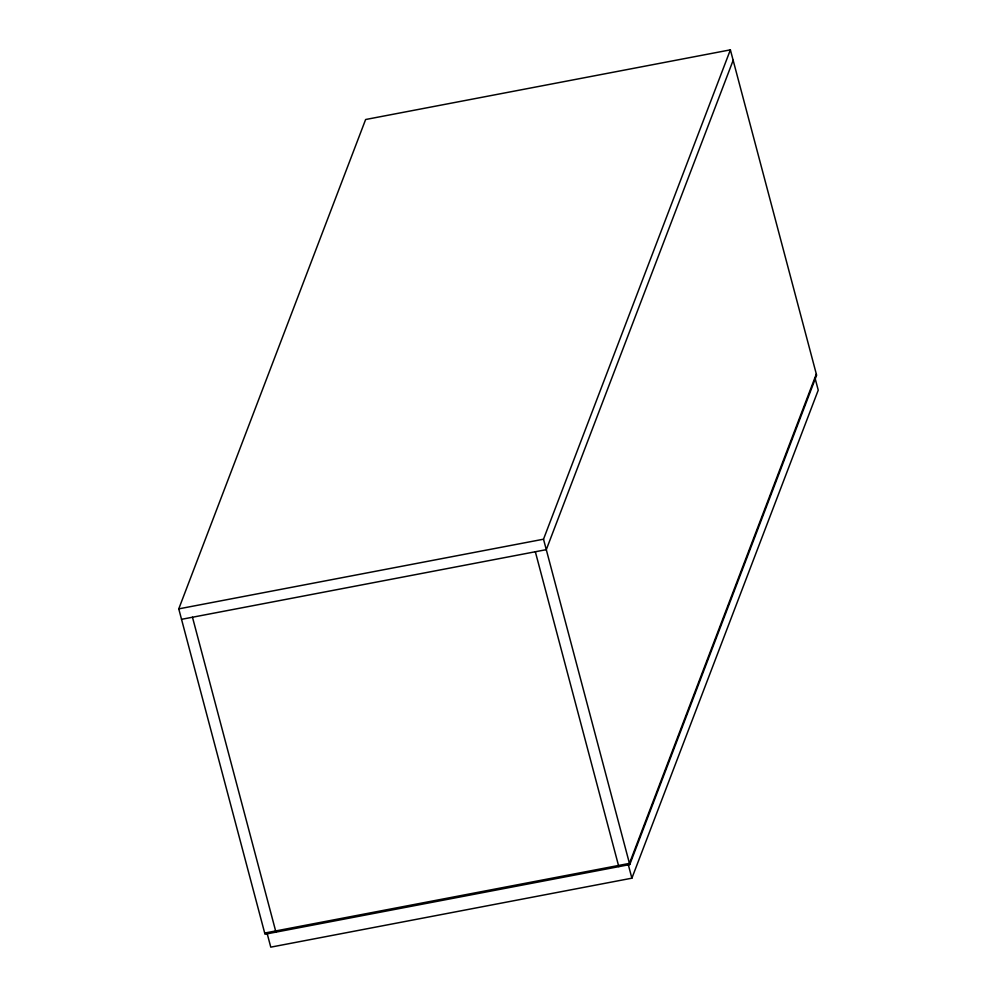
<?xml version="1.0" encoding="UTF-8"?>
<svg xmlns="http://www.w3.org/2000/svg" width="997" height="997" viewBox="0 0 997 997"><rect width="100%" height="100%" fill="white"/><g stroke="black" fill="none" stroke-linecap="round" stroke-linejoin="round"><path stroke-width="1.5" d="M178.762 608.868L365.625 119.515L730.377 49.85L816.63 375.208L629.755 864.561L265.003 934.226L178.762 608.868L543.515 539.203L730.377 49.85M733.156 60.306L546.294 549.659L181.529 619.324M816.319 374.049L629.456 863.39L264.691 933.055M267.233 933.79L270.773 947.15L631.886 878.183L818.238 390.163L815.097 378.287M543.515 539.203L629.755 864.561M628.347 864.823L631.886 878.183M535.339 551.752L618.813 866.642M192.471 617.23L275.945 932.133"/></g></svg>
